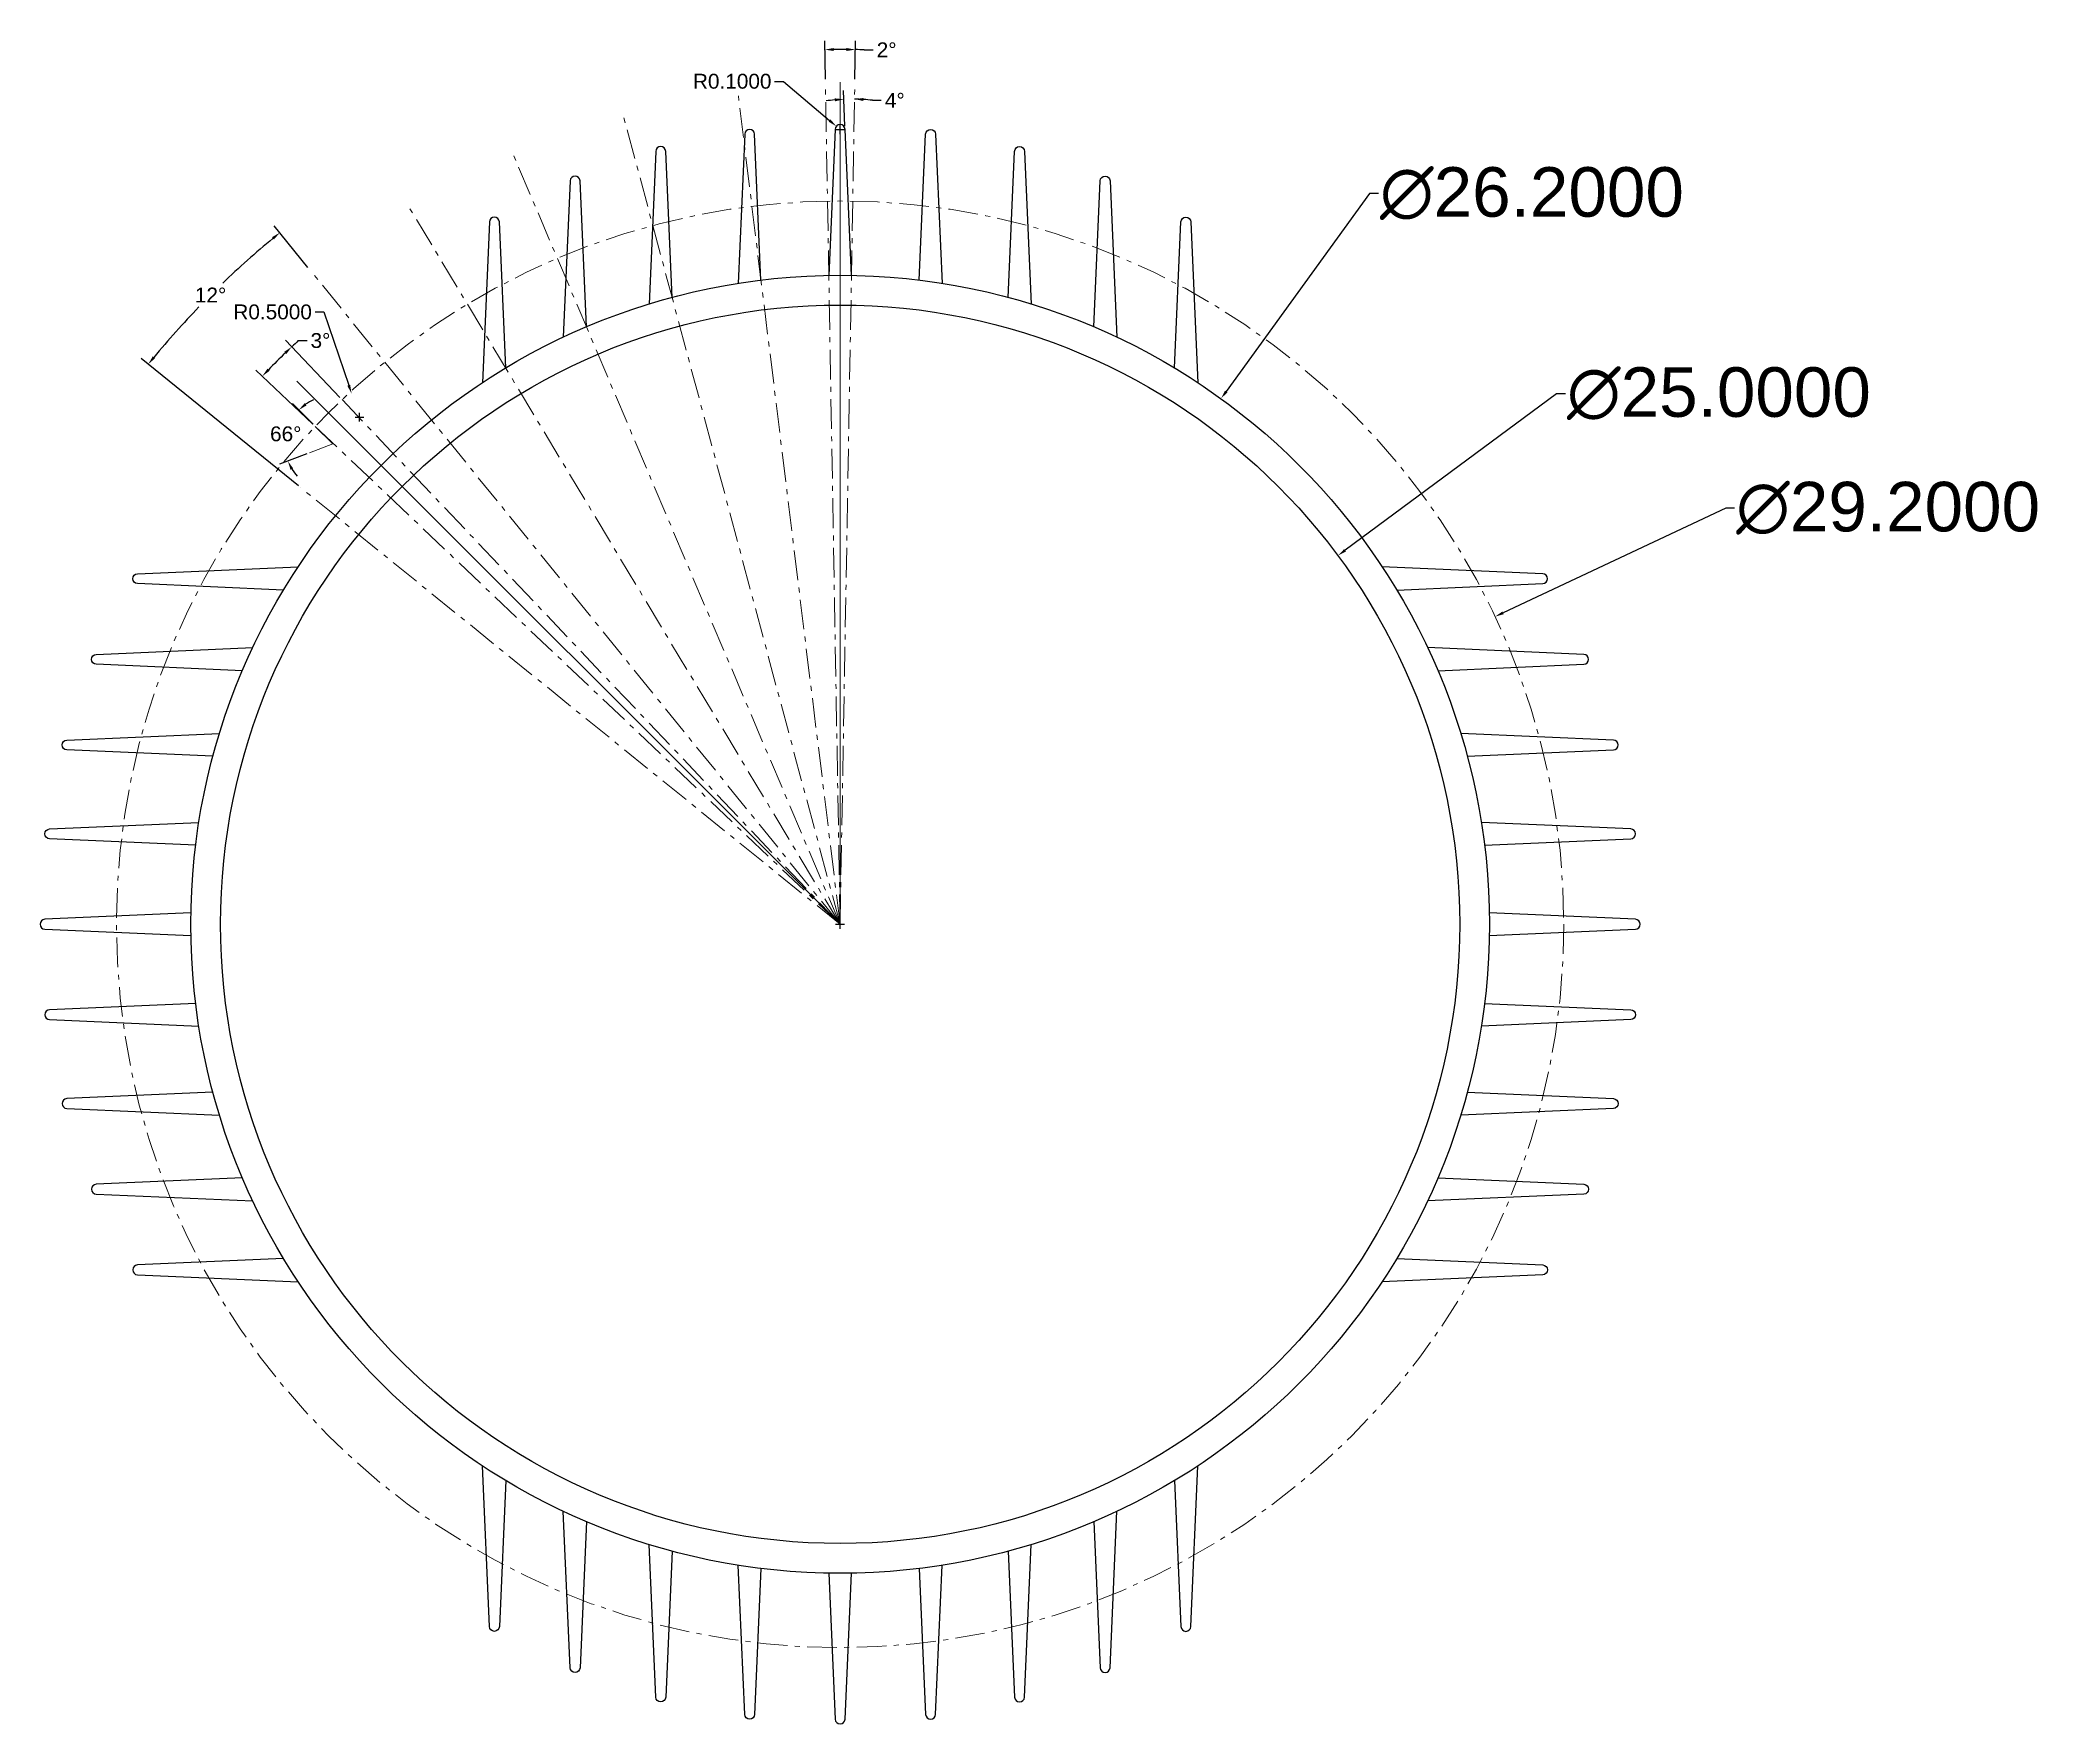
# Model space of a CAD drawing. Header units: centimetres. Extents: x 3.9 to 44.3, y 3.9 to 37.8.
import ezdxf

# ---------------------------------------------------------------- set-up
doc = ezdxf.new("R2010")
doc.units = ezdxf.units.CM
doc.linetypes.add('ACAD_ISO10W100', pattern=[18, 12, -3, 0, -3])
for name, color, linetype, lineweight in [('detalii', 201, 'Continuous', 20), ('dimesiuni', 111, 'Continuous', 15), ('linii de ajutor', 131, 'ACAD_ISO10W100', 20)]:
    doc.layers.add(name, color=color, linetype=linetype, lineweight=lineweight)
doc.layers.add('schita', color=7, linetype='Continuous')
doc.styles.get("Standard").update_dxf_attribs({"font": 'arial.ttf', "height": 0.3})
doc.dimstyles.get("Standard").update_dxf_attribs({"dimtxt": 0.18, "dimasz": 0.18, "dimexe": 0.18, "dimexo": 0.0625, "dimgap": 0.09, "dimtad": 0, "dimtih": 1, "dimtoh": 1, "dimdec": 4, "dimzin": 0, "dimdsep": 46, "dimtxsty": 'Standard', "dimcen": 0.09, "dimadec": 0, "dimazin": 0, "dimtfac": 1, "dimtdec": 4, "dimtofl": 0, "dimtmove": 0, "dimatfit": 3, "dimfxl": 1, "dimtolj": 1, "dimtzin": 0, "dimarcsym": 0})

# ---------------------------------------------------------------- blocks, each defined once
blk = doc.blocks.new('*U4')
at = {"layer": 'linii de ajutor', "ltscale": 0.05}
blk.add_line((-0.1483454547169103, -8.49870540882932), (0.1483454547169103, 8.498705408829323), dxfattribs=at)
blk = doc.blocks.new('*U5')
at = {"layer": 'schita', "color": 0, "linetype": 'ByBlock', "lineweight": -2, "transparency": 16777216}
for p, rotation in [((18.96411058105654, 28.436642288951), 7.99999999999998), ((17.8000381166289, 28.21036952345688), 16.00000000000001), ((16.67878540784152, 27.82429125434559), 24.00000000000002), ((15.6221763632649, 27.28592205596786), 32.00000000000003), ((14.65077667607675, 26.6057406723842), 40.00000000000001)]:
    blk.add_blockref('*U4', p, dxfattribs=dict(at, rotation=rotation))
blk.add_blockref('*U4', (20.14834545471717, 28.49870540882905), dxfattribs=at)
blk = doc.blocks.new('*U6')
at = {"layer": 'schita'}
for points in [[(-1.596488398608141, -0.5348833267150681), (-1.725210100778359, 2.413328360786672, 0.9572917422548083), (-1.925019745094733, 2.413328360786679), (-2.056570339294623, -0.5996756065244142)], [(0.228626524327705, -0.4392331066677002), (0.09990482215748742, 2.508978580834039, 0.9572917422548083), (-0.09990482215888719, 2.508978580834047), (-0.2286265243291083, -0.439233106667686)], [(1.596488398607665, -0.5348833267147057), (1.725210100777208, 2.413328360787062, -0.9572917422548083), (1.925019745093582, 2.413328360787119), (2.056570339294161, -0.5996756065239452)], [(-3.390529490843743, -0.8836095888295645), (-3.519251193013961, 2.064602098672175, 0.9572917422548083), (-3.719060837330336, 2.064602098672182), (-3.853600552998447, -1.016864005942821)], [(3.390529490843349, -0.88360958882879), (3.519251193012892, 2.064602098672978, -0.9572917422548083), (3.719060837329266, 2.064602098673035), (3.853600552998081, -1.01686400594194)], [(-5.118577783210213, -1.478624332989355), (-5.247299485380431, 1.469587354512385, 0.9572917422548083), (-5.447109129696805, 1.469587354512392), (-5.584946705416744, -1.687412163541211)], [(5.118577783209954, -1.47862433298819), (5.247299485379497, 1.469587354513578, -0.9572917422548083), (5.447109129695871, 1.469587354513635), (5.584946705416531, -1.687412163539932)], [(-6.746998781322462, -2.308346274018621), (-6.87572048349268, 0.6398654134831219, 0.9572917422548083), (-7.075530127809055, 0.6398654134831219), (-7.217187273605452, -2.604616642097511)], [(6.746998781322393, -2.308346274017076), (6.875720483491936, 0.6398654134846993, -0.9572917422548083), (7.07553012780831, 0.6398654134847419), (7.21718727360545, -2.604616642095859)]]:
    blk.add_lwpolyline(points, format="xyb", dxfattribs=at)
blk = doc.blocks.new('*U7')
at = {"layer": 'schita', "color": 0, "linetype": 'ByBlock', "lineweight": -2, "transparency": 16777216}
blk.add_blockref('*U6', (20.00000000000097, 33.53723791321642), dxfattribs=at)
for p, rotation in [((6.462762086784398, 20.00000000000124), 90), ((33.53723791321615, 19.99999999999984), 270), ((19.99999999999957, 6.462762086784664), 180)]:
    blk.add_blockref('*U6', p, dxfattribs=dict(at, rotation=rotation))
blk = doc.blocks.new('*D8')
at = {"layer": 'Defpoints', "color": 0, "transparency": 16777216}
for p in [(27.68384923401223, 30.60982850704806), (12.31615076598777, 9.390171492951936)]:
    blk.add_point(p, dxfattribs=at)
at = {"layer": 'dimesiuni', "color": 0, "lineweight": -2, "transparency": 16777216}
for p, q in [((30.6819657302215, 34.74961585843554), (27.78942884180782, 30.75561241019835)), ((30.8619657302215, 34.74961585843554), (30.6819657302215, 34.74961585843554)), ((19.91, 20), (20.09, 20)), ((20, 19.91), (20, 20.09))]:
    blk.add_line(p, q, dxfattribs=at)
at = {"layer": 'dimesiuni', "color": 0, "transparency": 16777216}
blk.add_solid([(27.7651315246161, 30.77320901149761), (27.81372615899953, 30.73801580889908), (27.68384923401223, 30.60982850704806)], dxfattribs=at)
at = {"layer": 'dimesiuni', "color": 0, "transparency": 16777216, "insert": (33.95844594850254, 34.74961585843555), "char_height": 1, "attachment_point": 5}
blk.add_mtext('\\A1;∅26.2000', dxfattribs=at)
blk = doc.blocks.new('*D11')
at = {"layer": 'Defpoints', "color": 0, "transparency": 16777216}
for p in [(30.04334580319512, 27.44185494869678), (9.956654196804877, 12.5581450513032)]:
    blk.add_point(p, dxfattribs=at)
at = {"layer": 'dimesiuni', "color": 0, "lineweight": -2, "transparency": 16777216}
for p, q in [((34.45438898820581, 30.71032187182553), (30.18796998276113, 27.54901765995801)), ((34.63438898820582, 30.71032187182553), (34.45438898820581, 30.71032187182553)), ((19.91, 19.99999999999999), (20.09, 19.99999999999999)), ((19.99999999999999, 19.90999999999999), (20, 20.08999999999999))]:
    blk.add_line(p, q, dxfattribs=at)
at = {"layer": 'dimesiuni', "color": 0, "transparency": 16777216}
blk.add_solid([(30.17010953088425, 27.57312168988568), (30.205830434638, 27.52491363003034), (30.04334580319512, 27.44185494869678)], dxfattribs=at)
at = {"layer": 'dimesiuni', "color": 0, "transparency": 16777216, "insert": (37.73086920648686, 30.71032187182553), "char_height": 1, "attachment_point": 5}
blk.add_mtext('\\A1;∅25.0000', dxfattribs=at)
blk = doc.blocks.new('*D12')
at = {"layer": 'Defpoints', "color": 0, "transparency": 16777216}
for p in [(33.21338657863797, 26.21018640005823), (6.786613421362012, 13.78981359994156)]:
    blk.add_point(p, dxfattribs=at)
at = {"layer": 'dimesiuni', "color": 0, "lineweight": -2, "transparency": 16777216}
for p, q in [((37.86815756363652, 28.3978916711019), (33.37629134467598, 26.28675034197675)), ((38.04815756363652, 28.3978916711019), (37.86815756363652, 28.3978916711019)), ((19.90999999999999, 19.99999999999989), (20.08999999999999, 19.99999999999989)), ((19.99999999999999, 19.90999999999989), (19.99999999999999, 20.08999999999989))]:
    blk.add_line(p, q, dxfattribs=at)
at = {"layer": 'dimesiuni', "color": 0, "transparency": 16777216}
blk.add_solid([(33.36353068768955, 26.31390113631642), (33.3890520016624, 26.25959954763708), (33.21338657863797, 26.21018640005823)], dxfattribs=at)
at = {"layer": 'dimesiuni', "color": 0, "transparency": 16777216, "insert": (41.14463778191755, 28.3978916711019), "char_height": 1, "attachment_point": 5}
blk.add_mtext('\\A1;∅29.2000', dxfattribs=at)
blk = doc.blocks.new('*D13')
at = {"layer": 'Defpoints', "color": 0, "transparency": 16777216}
for p in [(10.14330416099271, 30.71052909602982), (10.30357658546454, 30.23691242618603)]:
    blk.add_point(p, dxfattribs=at)
at = {"layer": 'dimesiuni', "color": 0, "lineweight": -2, "transparency": 16777216}
for p, q in [((9.405422465487977, 32.35911007720921), (9.585422465487978, 32.35911007720921)), ((9.585422465487978, 32.35911007720921), (10.08560608818286, 30.88103109717359)), ((10.30357658546454, 30.14691242618603), (10.30357658546454, 30.32691242618603)), ((10.21357658546454, 30.23691242618603), (10.39357658546454, 30.23691242618603))]:
    blk.add_line(p, q, dxfattribs=at)
at = {"layer": 'dimesiuni', "color": 0, "transparency": 16777216}
blk.add_solid([(10.11402308837348, 30.8906474426419), (10.05718908799223, 30.87141475170528), (10.14330416099271, 30.71052909602982)], dxfattribs=at)
at = {"layer": 'dimesiuni', "color": 0, "transparency": 16777216, "insert": (8.549665303141461, 32.35911007720921), "char_height": 0.3, "attachment_point": 5}
blk.add_mtext('\\A1;R0.5000', dxfattribs=at)
blk = doc.blocks.new('*D14')
at = {"layer": 'Defpoints', "color": 0, "transparency": 16777216}
for p in [(8.536840014920594, 31.26481594399482), (9.950023194871267, 30.59046581677931), (9.40953418322068, 30.04997680512873), (20, 19.99999999999999), (20.00000000000001, 20)]:
    blk.add_point(p, dxfattribs=at)
at = {"layer": 'dimesiuni', "color": 0, "lineweight": -2, "transparency": 16777216}
for p, q in [((9.90700103389041, 30.63580171496758), (8.81305564552614, 31.78857962336862)), ((9.068218657616985, 31.78118295324932), (9.248218657616981, 31.78118295324932)), ((9.364198285032415, 30.09299896610959), (8.211420376631372, 31.18694435447385))]:
    blk.add_line(p, q, dxfattribs=at)
for start, end in [(132.8582954664583, 133.5), (134.1417045335417, 135.8582954664583)]:
    blk.add_arc((20.00000000000029, 19.99999999999971), 16.07171786386319, start, end, dxfattribs=at)
at = {"layer": 'dimesiuni', "color": 0, "transparency": 16777216}
for points in [[(8.786315804351783, 31.55502443995082), (8.827860152709235, 31.51173394307732), (8.93695946915102, 31.65801223658642)], [(8.488266056922686, 31.17213984729077), (8.444975560049187, 31.21368419564822), (8.341987763413588, 31.06304053084899)]]:
    blk.add_solid(points, dxfattribs=at)
at = {"layer": 'dimesiuni', "color": 0, "transparency": 16777216, "insert": (9.515844851341406, 31.78118295324932), "char_height": 0.3, "attachment_point": 5}
blk.add_mtext('\\A1;3°', dxfattribs=at)
blk = doc.blocks.new('*D15')
at = {"layer": 'Defpoints', "color": 0, "transparency": 16777216}
for p in [(9.301553352153135, 33.21148134476846), (7.749500621549553, 33.13705221562735), (9.119956539602418, 28.81048547469774), (20, 19.99999999999999), (20.00000000000037, 19.99999999999996)]:
    blk.add_point(p, dxfattribs=at)
at = {"layer": 'dimesiuni', "color": 0, "lineweight": -2, "transparency": 16777216}
for p, q in [((9.26222082771252, 33.26005296735952), (8.582458989893205, 34.09948892800362)), ((9.071384917011358, 28.84981799913835), (5.900511071996569, 31.41754101010699))]:
    blk.add_line(p, q, dxfattribs=at)
for start, end in [(129.5741514849082, 133.9040567610016), (136.0753670413393, 140.4258485150917)]:
    blk.add_arc((20.00000000000103, 19.99999999999915), 17.96265225231457, start, end, dxfattribs=at)
at = {"layer": 'dimesiuni', "color": 0, "transparency": 16777216}
for points in [[(8.537423520046808, 33.86884501268015), (8.575415898090197, 33.82240602894226), (8.695736660282181, 33.95960265494137)], [(6.177593971057936, 31.42458410191001), (6.131154987320041, 31.46257647995339), (6.040397345058823, 31.30426333971802)]]:
    blk.add_solid(points, dxfattribs=at)
at = {"layer": 'dimesiuni', "color": 0, "transparency": 16777216, "insert": (7.298486784293596, 32.7015132157066), "char_height": 0.3, "attachment_point": 5}
blk.add_mtext('\\A1;12°', dxfattribs=at)
blk = doc.blocks.new('*D16')
at = {"layer": 'Defpoints', "color": 0, "transparency": 16777216}
for p in [(8.870954908807988, 30.07511126354845), (9.40953418322068, 30.04997680512873), (9.29629736056535, 29.5172394397628), (9.763087573813955, 29.69642341453545), (9.763087573813955, 29.69642341453545)]:
    blk.add_point(p, dxfattribs=at)
at = {"layer": 'dimesiuni', "color": 0, "lineweight": -2, "transparency": 16777216}
for p, q in [((9.365340009396522, 30.09417097895289), (8.950496315161963, 30.50901467318745)), ((9.237948583909274, 29.49484144291622), (8.690237879815484, 29.28459500201069))]:
    blk.add_line(p, q, dxfattribs=at)
for start, end in [(113.686835351979, 124.3434176759893), (211.65658232401, 222.3131646480203)]:
    blk.add_arc((9.763087573813955, 29.69642341453545), 0.969177578651477, start, end, dxfattribs=at)
at = {"layer": 'dimesiuni', "color": 0, "transparency": 16777216}
for points in [[(9.23547584694607, 30.47355381596987), (9.197172577132743, 30.51973670805782), (9.07777553577554, 30.38173545257387)], [(8.91122681397703, 29.1744676610377), (8.96500286662324, 29.20107848894275), (8.858282356584983, 29.34910123292885)]]:
    blk.add_solid(points, dxfattribs=at)
at = {"layer": 'dimesiuni', "color": 0, "transparency": 16777216, "insert": (8.815088850571016, 29.89792676361555), "char_height": 0.3, "attachment_point": 5}
blk.add_mtext('\\A1;66°', dxfattribs=at)
blk = doc.blocks.new('*D17')
at = {"layer": 'Defpoints', "color": 0, "transparency": 16777216}
for p in [(19.89726871339507, 37.65800821669777), (19.70330909056646, 36.99741081765837), (20.29669090943408, 36.99741081765837), (20.00000000000028, 19.99999999999973), (20.00000000000026, 19.99999999999973)]:
    blk.add_point(p, dxfattribs=at)
at = {"layer": 'dimesiuni', "color": 0, "lineweight": -2, "transparency": 16777216}
for p, q in [((19.70221831516413, 37.05990129860565), (19.6886786151977, 37.83559019017437)), ((20.29778168483641, 37.05990129860565), (20.31132138480284, 37.83559019017437)), ((20.48813418809086, 37.65155893717692), (20.66813418809086, 37.65155893717692))]:
    blk.add_line(p, q, dxfattribs=at)
for start, end in [(89.58404720985993, 90.41595279014007), (88.41595279014007, 89)]:
    blk.add_arc((20.00000000000027, 20.00000000000034), 17.65830705073964, start, end, dxfattribs=at)
at = {"layer": 'dimesiuni', "color": 0, "transparency": 16777216}
for points in [[(19.87217699315092, 37.62784401211353), (19.87143562086993, 37.68783943166487), (19.69182004835641, 37.65561760504622)], [(20.12856437913061, 37.68783943166487), (20.12782300684962, 37.62784401211353), (20.30817995164413, 37.65561760504622)]]:
    blk.add_solid(points, dxfattribs=at)
at = {"layer": 'dimesiuni', "color": 0, "transparency": 16777216, "insert": (20.93842068195171, 37.65155893717692), "char_height": 0.3, "attachment_point": 5}
blk.add_mtext('\\A1;2°', dxfattribs=at)
blk = doc.blocks.new('*D18')
at = {"layer": 'Defpoints', "color": 0, "transparency": 16777216}
for p in [(20.29669090943408, 36.99741081765837), (20.14581591586623, 36.6558861927581), (20.09990482215846, 36.04621649405046), (20.22862652432867, 33.09800480654871), (20.00000000000026, 19.99999999999973)]:
    blk.add_point(p, dxfattribs=at)
at = {"layer": 'dimesiuni', "color": 0, "lineweight": -2, "transparency": 16777216}
for p, q in [((20.09717861044812, 36.10865700789932), (20.06554039707057, 36.83329122947011)), ((20.6499036348135, 36.6318275456502), (20.8299036348135, 36.6318275456502))]:
    blk.add_line(p, q, dxfattribs=at)
for centre, start, end in [((20.22862652432867, 33.09800480654866), 95.39822680892968, 98.29645361785948), ((20.22862652432867, 33.09800480654867), 83.20169038018655, 89), ((20.22862652432867, 33.09800480654866), 83.20354638214042, 86.10177319107021)]:
    blk.add_arc(centre, 3.558844974877318, start, end, dxfattribs=at)
at = {"layer": 'dimesiuni', "color": 0, "transparency": 16777216}
for points in [[(19.89175316281851, 36.67099463308137), (19.89588539108888, 36.61113709646717), (20.07339188679633, 36.65346254958538)], [(20.46929055314059, 36.61864338121856), (20.47185447775776, 36.67858857527578), (20.29073693327752, 36.65630775209866)]]:
    blk.add_solid(points, dxfattribs=at)
at = {"layer": 'dimesiuni', "color": 0, "transparency": 16777216, "insert": (21.1036689826989, 36.63182754565019), "char_height": 0.3, "attachment_point": 5}
blk.add_mtext('\\A1;4°', dxfattribs=at)
blk = doc.blocks.new('*D19')
at = {"layer": 'Defpoints', "color": 0, "transparency": 16777216}
for p in [(19.92390138906101, 36.1067313725379), (20.00000000000027, 36.0418545553139)]:
    blk.add_point(p, dxfattribs=at)
at = {"layer": 'dimesiuni', "color": 0, "lineweight": -2, "transparency": 16777216}
for p, q in [((18.67835946189926, 37.01514439085371), (18.85835946189931, 37.01514439085371)), ((18.85835946189931, 37.01514439085371), (19.78692388937035, 36.22350964354109)), ((19.91000000000027, 36.0418545553139), (20.09000000000027, 36.0418545553139)), ((20.00000000000027, 35.9518545553139), (20.00000000000027, 36.13185455531391))]:
    blk.add_line(p, q, dxfattribs=at)
at = {"layer": 'dimesiuni', "color": 0, "transparency": 16777216}
blk.add_solid([(19.80638693453754, 36.24633922682287), (19.76746084420315, 36.20068006025931), (19.92390138906101, 36.1067313725379)], dxfattribs=at)
at = {"layer": 'dimesiuni', "color": 0, "transparency": 16777216, "insert": (17.82260229955274, 37.01514439085371), "char_height": 0.3, "attachment_point": 5}
blk.add_mtext('\\A1;R0.1000', dxfattribs=at)

msp = doc.modelspace()

# ---------------------------------------------------------------- linework, layer by layer
at = {"layer": 'detalii', "ltscale": 0.05}
msp.add_line((20.00000000000027, 19.99999999999972), (20.00000000000027, 36.99999999999972), dxfattribs=at)
at = {"layer": 'detalii'}
for p, q in [((20, 19.99999999999999), (9.039844891608517, 30.96015510839148)), ((9.409534183220682, 30.04997680512873), (9.763087573813955, 29.69642341453545)), ((9.763087573813955, 29.69642341453545), (9.296297360565351, 29.5172394397628))]:
    msp.add_line(p, q, dxfattribs=at)
at = {"layer": 'linii de ajutor', "ltscale": 0.05}
for p, q in [((20.00000000000028, 19.99999999999973), (19.70330909056646, 36.99741081765837)), ((20.00000000000001, 20), (11.18951452530227, 30.88004346039758)), ((20.00000000000001, 20), (9.95002319487127, 30.59046581677931)), ((20, 19.99999999999999), (9.409534183220682, 30.04997680512873)), ((20, 19.99999999999999), (9.119956539602416, 28.81048547469773))]:
    msp.add_line(p, q, dxfattribs=at)
msp.add_circle((20, 19.9999999999999), 14.6, dxfattribs=at)
at = {"layer": 'schita'}
for centre, radius in [((20, 20), 13.1), ((20, 19.99999999999999), 12.5)]:
    msp.add_circle(centre, radius, dxfattribs=at)

# ---------------------------------------------------------------- block references
for name in ['*U5', '*U7']:
    msp.add_blockref(name, (0, 0), dxfattribs=at)

# ---------------------------------------------------------------- dimensions: what is measured, and where the dimension line sits
at = {"layer": 'dimesiuni'}
for base, line1, line2, picture, middle in [((19.89726871339507, 37.65800821669777), ((20.00000000000026, 19.99999999999973), (20.29669090943408, 36.99741081765837)), ((20.00000000000028, 19.99999999999973), (19.70330909056646, 36.99741081765837)), '*D17', (20.93842068195171, 37.65155893717692)), ((20.14581591586623, 36.6558861927581), ((20.00000000000026, 19.99999999999973), (20.29669090943408, 36.99741081765837)), ((20.22862652432867, 33.09800480654872), (20.09990482215846, 36.04621649405046)), '*D18', (21.1036689826989, 36.63182754565018)), ((7.749500621549553, 33.13705221562735), ((20.00000000000037, 19.99999999999996), (9.301553352153134, 33.21148134476846)), ((20, 19.99999999999999), (9.119956539602416, 28.81048547469773)), '*D15', (7.298486784293594, 32.7015132157066)), ((8.536840014920594, 31.26481594399482), ((20.00000000000001, 20), (9.95002319487127, 30.59046581677931)), ((20, 19.99999999999999), (9.409534183220682, 30.04997680512873)), '*D14', (9.515844851341406, 31.78118295324932)), ((8.870954908807988, 30.07511126354845), ((9.409534183220682, 30.04997680512873), (9.763087573813955, 29.69642341453545)), ((9.763087573813955, 29.69642341453545), (9.296297360565351, 29.5172394397628)), '*D16', (8.815088850571012, 29.89792676361555))]:
    dim = msp.add_angular_dim_2l(base=base, line1=line1, line2=line2, dimstyle='Standard', dxfattribs=at)
    dim.commit()
    dim.dimension.update_dxf_attribs({"geometry": picture, "text_midpoint": middle})
for center, mpoint, picture, middle in [((20.00000000000027, 36.0418545553139), (19.92390138906101, 36.1067313725379), '*D19', (17.82260229955274, 37.01514439085371)), ((10.30357658546454, 30.23691242618603), (10.14330416099271, 30.71052909602982), '*D13', (8.549665303141461, 32.35911007720921))]:
    dim = msp.add_radius_dim(center=center, mpoint=mpoint, dimstyle='Standard', dxfattribs=at)
    dim.commit()
    dim.dimension.update_dxf_attribs({"geometry": picture, "text_midpoint": middle, "dimtype": 164})
for p1, p2, picture, middle in [((12.31615076598777, 9.390171492951936), (27.68384923401223, 30.60982850704806), '*D8', (33.95844594850254, 34.74961585843555)), ((9.956654196804877, 12.5581450513032), (30.04334580319512, 27.44185494869678), '*D11', (37.73086920648686, 30.71032187182553)), ((6.786613421362012, 13.78981359994156), (33.21338657863797, 26.21018640005823), '*D12', (41.14463778191755, 28.3978916711019))]:
    dim = msp.add_diameter_dim_2p(p1=p1, p2=p2, dimstyle='Standard', dxfattribs=at)
    dim.commit()
    dim.dimension.update_dxf_attribs({"geometry": picture, "text_midpoint": middle, "dimtype": 163})

doc.saveas('drawing.dxf')
